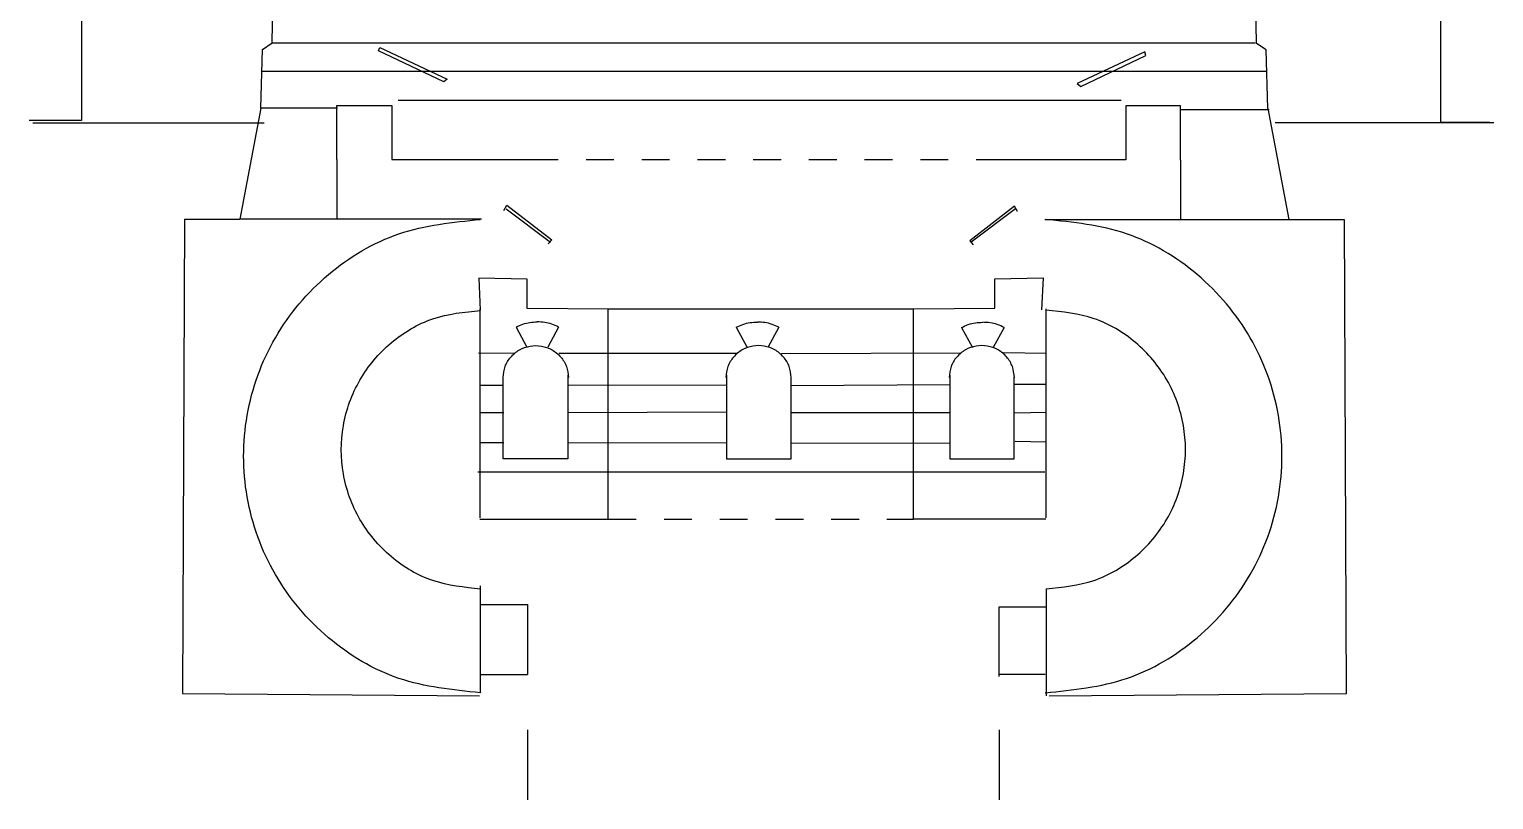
# Model space of a CAD drawing. Extents: x 1 to 211, y 73 to 297.
# Drawn here: x 0.6 to 210.9, y 73.3 to 183.9 of the extents above; entities that cross this region are included whole.
import ezdxf

# ---------------------------------------------------------------- set-up
doc = ezdxf.new("R2010")
doc.units = 0
doc.layers.add('Layer_1', color=7, linetype='CONTINUOUS')

msp = doc.modelspace()

# ---------------------------------------------------------------- linework, layer by layer
at = {"layer": 'Layer_1', "color": 7}
for points in [[(8.164498, 296.925619), (8.164498, 170.74947), (0.648154, 170.74947)], [(203.25654, 296.430115), (203.25654, 170.54334), (210.32589, 170.54334)], [(33.891987, 172.56127), (34.125427, 180.96524), (35.526097, 181.89901), (36.226427, 223.451993), (36.307527, 223.451993)], [(178.49144, 172.49134), (178.258, 180.89531), (176.85733, 181.82908), (176.157, 223.382062), (176.0759, 223.382062)], [(50.783675, 180.74955), (50.96928, 181.23926), (60.654771, 176.72047), (60.153226, 176.29901)], [(60.153226, 176.29901), (50.783676, 180.74955)], [(160.99124, 180.11487), (160.80564, 180.60458), (151.12014, 176.08579), (151.62169, 175.66433)], [(151.62169, 175.66433), (160.99124, 180.11487)], [(33.891987, 172.56127), (30.895364, 156.62076)], [(44.919145, 172.56127), (33.891987, 172.56127)], [(44.82657, 165.161), (44.82657, 172.9234), (52.684761, 172.9234), (52.684761, 165.19352), (72.595051, 165.19352)], [(165.96934, 165.09107), (165.96934, 172.85347), (158.11115, 172.85347), (158.11115, 165.12359), (138.20086, 165.12359)], [(178.49144, 172.49134), (181.48806, 156.55083)], [(165.96934, 172.32555), (178.67625, 172.32555)], [(44.82657, 165.161), (44.82657, 156.70033)], [(165.96934, 165.09107), (165.96934, 156.6304)], [(68.787485, 157.85317), (68.787485, 157.85317), (69.234356, 158.62718), (75.663204, 153.6256), (75.163986, 153.05366)], [(69.113031, 158.08829), (75.489532, 153.28878)], [(142.55843, 157.71742), (142.55843, 157.71742), (142.11156, 158.49143), (135.68271, 153.48985), (136.18193, 152.91791)], [(142.27708, 158.08829), (135.90058, 153.28878)], [(22.957859, 156.62076), (22.643621, 88.53477), (65.27855, 88.19623)], [(22.957859, 156.62076), (30.895364, 156.62076)], [(65.572167, 156.62076), (30.895363, 156.62076)], [(146.46844, 156.55083), (181.48806, 156.55083)], [(189.42557, 156.55083), (189.73981, 88.46484), (147.10488, 88.1263)], [(181.48806, 156.55083), (189.42557, 156.55083)], [(83.791315, 143.66689), (72.126596, 143.7762), (72.126596, 147.97213), (65.181609, 148.11681), (65.395813, 143.54454)], [(127.61069, 143.71631), (139.27541, 143.82562), (139.27541, 148.02155), (146.2204, 148.16623), (146.00619, 143.59396)], [(65.3421, 143.71631), (65.3421, 113.71477)], [(146.60098, 143.71631), (146.60098, 113.71477)], [(65.344435, 113.54235), (83.791318, 113.54235)], [(146.59864, 113.54235), (127.59879, 113.54235)], [(65.404343, 101.3131), (72.192374, 101.3131), (72.192374, 91.26142)], [(139.8765, 100.89376), (139.8765, 90.97475)], [(146.66453, 100.89376), (139.8765, 100.89376)], [(65.404343, 91.26142), (72.192374, 91.26142)], [(146.53874, 91.26142), (139.9682, 91.26142)], [(72.192374, 83.32132), (72.192374, 73.26964)], [(139.92597, 83.32132), (139.92597, 73.26964)]]:
    msp.add_lwpolyline(points, dxfattribs=at)
at = {"layer": 'Layer_1', "color": 1}
for points in [[(35.526097, 181.89901), (176.64606, 181.89901)], [(34.100208, 177.83494), (178.27808, 177.83494)], [(53.619482, 173.67656), (157.4089, 173.67656)], [(65.156661, 137.40995), (70.388826, 137.37185)], [(102.23261, 137.34628), (76.68085, 137.32068)], [(108.66013, 137.30144), (134.34212, 137.40996)], [(146.71288, 137.33762), (140.5275, 137.40992)], [(68.753574, 132.7438), (65.407682, 132.7528)], [(78.010871, 132.76793), (100.7747, 132.84463)], [(109.96231, 132.70762), (132.93141, 132.88848)], [(146.60928, 132.89582), (142.11905, 132.85232)], [(65.380554, 128.84628), (68.762617, 128.86438)], [(100.74912, 128.88018), (77.985294, 128.82898)], [(110.03466, 128.87341), (132.85907, 128.87341)], [(142.10767, 128.80345), (146.71159, 128.90576)], [(68.762617, 124.49662), (65.443853, 124.50562)], [(77.959716, 124.50645), (100.82585, 124.55765)], [(109.99848, 124.49662), (132.85907, 124.46042)], [(146.71159, 124.60876), (142.20998, 124.71107)], [(65.074584, 120.33117), (146.4597, 120.33117)]]:
    msp.add_lwpolyline(points, dxfattribs=at)
at = {"layer": 'Layer_1', "color": 5}
for points in [[(1.158277, 170.42223), (34.356598, 170.42223)], [(179.52665, 170.46041), (210.92, 170.46041)], [(83.791316, 113.54235), (83.791316, 143.66689)], [(83.803217, 143.71631), (127.61069, 143.71631)], [(127.59879, 113.54235), (127.59879, 143.66689)], [(70.54884, 141.111384), (72.09259, 138.229254)], [(76.64429, 141.111374), (75.10054, 138.229244)], [(102.16084, 141.08787), (103.70459, 138.20574)], [(108.25629, 141.08786), (106.71254, 138.20573)], [(134.51364, 141.056891), (136.05739, 138.174761)], [(140.60909, 141.056881), (139.06534, 138.174751)], [(77.973497, 134.22127), (77.973497, 122.191078), (68.714704, 122.191078), (68.714704, 133.985383)], [(100.76128, 134.22142), (100.76128, 122.19122), (110.02007, 122.19122), (110.02007, 133.98554)], [(132.808103, 134.22127), (132.808103, 122.191078), (142.066896, 122.191078), (142.066896, 133.985383)], [(65.404343, 103.95895), (65.404343, 88.61557)], [(146.66453, 103.53961), (146.66453, 88.19623)]]:
    msp.add_lwpolyline(points, dxfattribs=at)
for points, knots in [([(72.5951, 165.194), (72.753344, 165.194), (73.3661, 165.194), (74.6993, 165.194), (75.874256, 165.194), (76.5947, 165.194)], [0, 0, 0, 0, 0.474733, 1.838267, 3.9996, 3.9996, 3.9996, 3.9996]), ([(80.5949, 165.194), (81.015959, 165.194), (81.882033, 165.194), (83.215633, 165.194), (84.128174, 165.194), (84.5957, 165.194)], [0, 0, 0, 0, 1.263178, 2.598222, 4.0008, 4.0008, 4.0008, 4.0008]), ([(88.5947, 165.194), (89.02881, 165.194), (89.907622, 165.194), (91.240989, 165.194), (92.140246, 165.194), (92.5948, 165.194)], [0, 0, 0, 0, 1.30233, 2.636437, 4.0001, 4.0001, 4.0001, 4.0001]), ([(96.5944, 165.194), (97.0338, 165.194), (97.917778, 165.194), (99.250978, 165.194), (100.144778, 165.194), (100.594, 165.194)], [0, 0, 0, 0, 1.3182, 2.651933, 3.9996, 3.9996, 3.9996, 3.9996]), ([(104.593, 165.194), (105.035938, 165.194), (105.923444, 165.194), (107.256778, 165.194), (108.147173, 165.194), (108.593, 165.194)], [0, 0, 0, 0, 1.328815, 2.662519, 4, 4, 4, 4]), ([(112.593, 165.194), (113.039062, 165.194), (113.929778, 165.194), (115.263444, 165.194), (116.151049, 165.194), (116.594, 165.194)], [0, 0, 0, 0, 1.338185, 2.672148, 4.001, 4.001, 4.001, 4.001]), ([(120.593, 165.194), (121.042469, 165.194), (121.936667, 165.194), (123.270333, 165.194), (124.154531, 165.194), (124.594, 165.194)], [0, 0, 0, 0, 1.348407, 2.682593, 4.001, 4.001, 4.001, 4.001]), ([(128.594, 165.194), (129.04879, 165.194), (129.948222, 165.194), (131.281556, 165.194), (132.160099, 165.194), (132.594, 165.194)], [0, 0, 0, 0, 1.36437, 2.698296, 4, 4, 4, 4]), ([(136.595, 165.194), (137.063185, 165.194), (137.976222, 165.194), (139.309222, 165.194), (140.174037, 165.194), (140.594, 165.194)], [0, 0, 0, 0, 1.404556, 2.739111, 3.999, 3.999, 3.999, 3.999]), ([(144.595, 165.194), (145.261432, 165.194), (146.347333, 165.194), (147.579, 165.194), (148.144235, 165.194), (148.29, 165.194)], [0, 0, 0, 0, 1.999296, 3.257704, 3.695, 3.695, 3.695, 3.695]), ([(70.54884, 141.111384), (70.865765, 141.262244), (71.500574, 141.564421), (72.536061, 141.817723), (73.242183, 141.845569), (73.59656, 141.859544)], [0, 0, 0, 0, 1.051301, 2.105786, 3.168163, 3.168163, 3.168163, 3.168163]), ([(76.644286, 141.111378), (76.327361, 141.262239), (75.692551, 141.564418), (74.657063, 141.817722), (73.950941, 141.845568), (73.596563, 141.859543)], [0, 0, 0, 0, 1.051302, 2.105788, 3.168166, 3.168166, 3.168166, 3.168166]), ([(102.16084, 141.08787), (102.477765, 141.23873), (103.112574, 141.540907), (104.148061, 141.794209), (104.854183, 141.822055), (105.20856, 141.83603)], [0, 0, 0, 0, 1.051301, 2.105786, 3.168163, 3.168163, 3.168163, 3.168163]), ([(108.256286, 141.087865), (107.939361, 141.238725), (107.304551, 141.540904), (106.269063, 141.794208), (105.562941, 141.822054), (105.208563, 141.83603)], [0, 0, 0, 0, 1.051302, 2.105788, 3.168166, 3.168166, 3.168166, 3.168166]), ([(134.51364, 141.056891), (134.830565, 141.207751), (135.465374, 141.509929), (136.500861, 141.763231), (137.206983, 141.791076), (137.56136, 141.805051)], [0, 0, 0, 0, 1.051301, 2.105786, 3.168163, 3.168163, 3.168163, 3.168163]), ([(140.609086, 141.056886), (140.292161, 141.207747), (139.657351, 141.509925), (138.621863, 141.763229), (137.915741, 141.791076), (137.561363, 141.805051)], [0, 0, 0, 0, 1.051302, 2.105788, 3.168166, 3.168166, 3.168166, 3.168166]), ([(68.692247, 133.866268), (68.748394, 134.40335), (68.86013, 135.472163), (69.724795, 136.881217), (70.987176, 137.926244), (72.54743, 138.479281), (74.200847, 138.479281), (75.7611, 137.926244), (77.023482, 136.881217), (77.888147, 135.472163), (77.999883, 134.40335), (78.05603, 133.866268)], [0, 0, 0, 0, 1.60283, 3.189689, 4.810345, 6.440467, 8.050897, 9.681019, 11.301676, 12.888534, 14.491365, 14.491365, 14.491365, 14.491365]), ([(110.04252, 133.86642), (109.986373, 134.403503), (109.874637, 135.472318), (109.009971, 136.881376), (107.747587, 137.926402), (106.187334, 138.479441), (104.533917, 138.479441), (102.973663, 137.926404), (101.711283, 136.881374), (100.84662, 135.472316), (100.734887, 134.403503), (100.67874, 133.86642)], [0, 0, 0, 0, 1.602834, 3.189696, 4.810355, 6.440477, 8.050906, 9.681027, 11.301685, 12.888545, 14.491377, 14.491377, 14.491377, 14.491377]), ([(142.089353, 133.866268), (142.033206, 134.40335), (141.92147, 135.472163), (141.056805, 136.881217), (139.794424, 137.926244), (138.23417, 138.479281), (136.580753, 138.479281), (135.0205, 137.926244), (133.758118, 136.881217), (132.893453, 135.472163), (132.781717, 134.40335), (132.72557, 133.866268)], [0, 0, 0, 0, 1.60283, 3.189689, 4.810345, 6.440467, 8.050897, 9.681019, 11.301676, 12.888534, 14.491365, 14.491365, 14.491365, 14.491365]), ([(83.7913, 113.542), (83.953469, 113.542), (84.574111, 113.542), (85.907478, 113.542), (87.078675, 113.542), (87.7914, 113.542)], [0, 0, 0, 0, 0.486507, 1.861926, 4.0001, 4.0001, 4.0001, 4.0001]), ([(91.7922, 113.542), (92.217105, 113.542), (93.087144, 113.542), (94.420178, 113.542), (95.328306, 113.542), (95.7913, 113.542)], [0, 0, 0, 0, 1.274715, 2.610119, 3.9991, 3.9991, 3.9991, 3.9991]), ([(99.7918, 113.542), (100.2316, 113.542), (101.116356, 113.542), (102.449756, 113.542), (103.343356, 113.542), (103.792, 113.542)], [0, 0, 0, 0, 1.3194, 2.654267, 4.0002, 4.0002, 4.0002, 4.0002]), ([(107.793, 113.542), (108.241864, 113.542), (109.135667, 113.542), (110.469, 113.542), (111.353469, 113.542), (111.793, 113.542)], [0, 0, 0, 0, 1.346593, 2.681407, 4, 4, 4, 4]), ([(115.793, 113.542), (116.256593, 113.542), (117.165333, 113.542), (118.498333, 113.542), (119.367741, 113.542), (119.792, 113.542)], [0, 0, 0, 0, 1.390778, 2.726222, 3.999, 3.999, 3.999, 3.999]), ([(123.791, 113.542), (124.470309, 113.542), (125.585667, 113.542), (126.855, 113.542), (127.445025, 113.542), (127.599, 113.542)], [0, 0, 0, 0, 2.037926, 3.346074, 3.808, 3.808, 3.808, 3.808])]:
    msp.add_open_spline(points, degree=3, knots=knots, dxfattribs=at)
at = {"layer": 'Layer_1', "color": 7}
for points, knots in [([(65.404343, 88.61557), (61.432068, 89.021506), (53.544366, 89.827569), (43.120647, 96.081479), (35.370885, 105.237807), (31.26067, 116.577827), (31.26067, 128.605033), (35.370885, 139.945053), (43.120647, 149.101381), (53.544366, 155.355291), (61.432068, 156.161354), (65.404343, 156.56729)], [0, 0, 0, 0, 11.856356, 23.543029, 35.399386, 47.255742, 58.942414, 70.79877, 82.655127, 94.3418, 106.198156, 106.198156, 106.198156, 106.198156]), ([(146.53871, 88.61557), (150.510986, 89.021506), (158.398687, 89.827569), (168.822407, 96.081478), (176.572169, 105.237806), (180.682384, 116.577827), (180.682384, 128.605033), (176.572169, 139.945054), (168.822407, 149.101382), (158.398687, 155.355291), (150.510986, 156.161354), (146.53871, 156.56729)], [0, 0, 0, 0, 11.856357, 23.54303, 35.399387, 47.255743, 58.942415, 70.798771, 82.655128, 94.341802, 106.198158, 106.198158, 106.198158, 106.198158]), ([(65.446533, 103.51161), (63.10824, 103.750566), (58.465119, 104.225057), (52.329164, 107.906441), (47.767242, 113.296343), (45.34775, 119.971683), (45.34775, 127.051537), (47.767242, 133.726877), (52.329164, 139.116779), (58.465119, 142.798163), (63.10824, 143.272654), (65.446533, 143.51161)], [0, 0, 0, 0, 6.979282, 13.85868, 20.837962, 27.817245, 34.696643, 41.675925, 48.655207, 55.534605, 62.513887, 62.513887, 62.513887, 62.513887]), ([(146.66449, 103.53961), (149.002783, 103.778566), (153.645904, 104.253057), (159.781861, 107.934441), (164.343783, 113.324343), (166.763275, 119.999683), (166.763275, 127.079537), (164.343783, 133.754877), (159.781861, 139.144779), (153.645904, 142.826163), (149.002783, 143.300654), (146.66449, 143.53961)], [0, 0, 0, 0, 6.979283, 13.858681, 20.837964, 27.817247, 34.696644, 41.675927, 48.65521, 55.534608, 62.513891, 62.513891, 62.513891, 62.513891])]:
    msp.add_open_spline(points, degree=3, knots=knots, dxfattribs=at)

doc.saveas('drawing.dxf')
